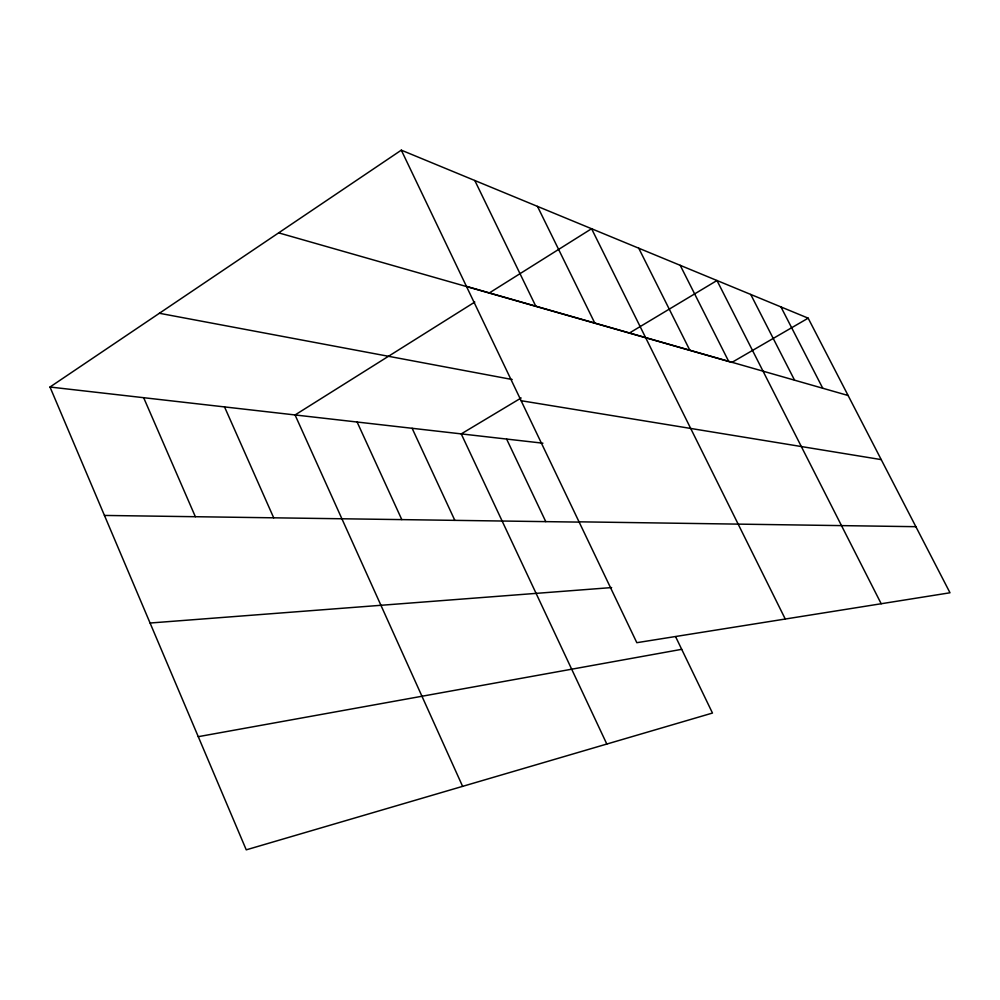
<?xml version="1.0" encoding="UTF-8"?>
<svg xmlns="http://www.w3.org/2000/svg" width="1000" height="1000" viewBox="0 0 1000 1000"><rect width="100%" height="100%" fill="white"/><g stroke="black" fill="none" stroke-linecap="round" stroke-linejoin="round"><path stroke-width="1.5" d="M675.588 636.663L712.475 713.05L246.25 849.837L50 387.025L401.312 150.162L808.162 318.163L950 592.775L636.825 642.688L401.312 150.162M474.8 302.062L295.062 414.963L462.612 786.363M489.188 293.038L591.575 228.725L785.263 619.025M521.138 397.975L461.238 433.9L606.812 744.05M629.325 333.088L716.975 280.512L881.188 603.737M808.162 318.163L731.912 362.4L278.65 232.862M198.263 736.675L681.7 649.325M150.075 623.025L611.638 587.575M579.025 521.825L915.863 526.688M104.45 515.438L579 522.1M50 387.025L542.925 443.2M521.125 400.712L881.225 459.613M159.4 313.275L512.175 379.513M466.425 286.337L848.112 395.5M780.95 306.925L822.75 388.25M750.738 294.45L794.562 380.188M680.212 265.325L728.662 361.337M638.737 248.2L689.825 350.238M537.475 206.388L594.775 323.05M474.8 180.512L535.775 306.175M506.613 439.062L545.775 521.638M412.125 428.3L454.837 520.363M357.113 422.025L401.8 519.612M224.537 406.925L273.7 517.812M143.663 397.7L195.362 516.712"/></g></svg>
